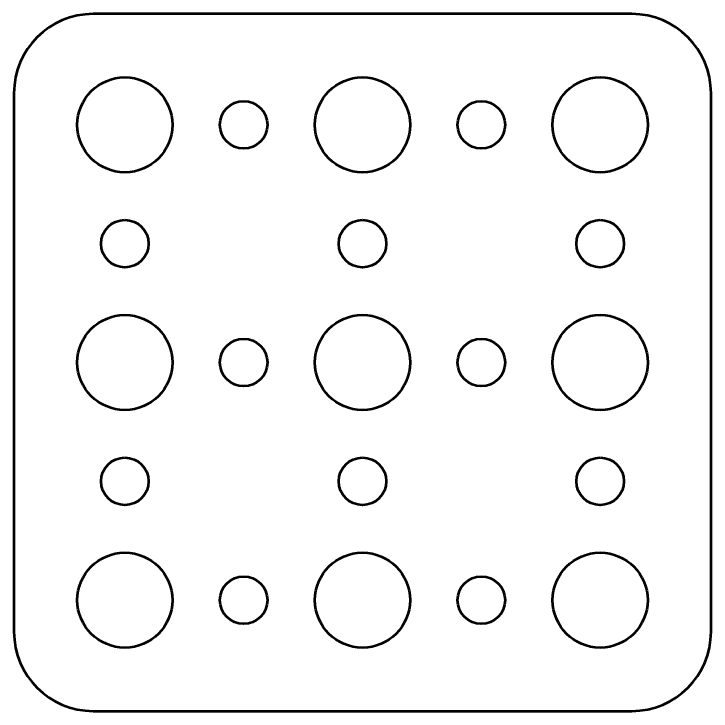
# Model space of a CAD drawing. Header units: centimetres. Extents: x -58 to 58, y -46 to 58.
# Drawn here: x 18.8 to 23.2, y 18.8 to 23.2 of the extents above; entities that cross this region are included whole.
import ezdxf

# ---------------------------------------------------------------- set-up
doc = ezdxf.new("R2010")
doc.units = ezdxf.units.CM
doc.header["$MEASUREMENT"] = 0
doc.layers.add('Layer 1', color=7, linetype='Continuous')

msp = doc.modelspace()

# ---------------------------------------------------------------- linework, layer by layer
at = {"layer": 'Layer 1', "lineweight": 53}
for centre, major_axis in [((19.50001, 22.49999), (0, 0.30001)), ((21.00001, 22.49999), (0, 0.30001)), ((22.50001, 22.49999), (0, 0.30001)), ((20.25, 22.5), (0, 0.15)), ((21.75, 22.5), (0, 0.15)), ((19.5, 21.75), (0, 0.15)), ((21, 21.75), (0, 0.15)), ((22.5, 21.75), (0, 0.15)), ((19.50001, 20.99999), (0, 0.30001)), ((21.00001, 20.99999), (0, 0.30001)), ((22.50001, 20.99999), (0, 0.30001)), ((20.25, 21), (0, 0.15)), ((21.75, 21), (0, 0.15)), ((19.5, 20.25), (0, 0.15)), ((21, 20.25), (0, 0.15)), ((22.5, 20.25), (0, 0.15)), ((19.50001, 19.49999), (0, 0.30001)), ((21.00001, 19.49999), (0, 0.30001)), ((22.50001, 19.49999), (0, 0.30001)), ((20.25, 19.5), (0, 0.15)), ((21.75, 19.5), (0, 0.15))]:
    msp.add_ellipse(centre, major_axis=major_axis, ratio=1, dxfattribs=at)
msp.add_open_spline([(18.8, 19.3), (18.8, 19.3), (18.8, 22.7), (18.8, 22.7), (18.8, 22.7), (18.8, 22.97614), (19.02386, 23.2), (19.3, 23.2), (19.3, 23.2), (19.3, 23.2), (22.7, 23.2), (22.7, 23.2), (22.7, 23.2), (22.97614, 23.2), (23.2, 22.97614), (23.2, 22.7), (23.2, 22.7), (23.2, 22.7), (23.2, 19.3), (23.2, 19.3), (23.2, 19.3), (23.2, 19.02386), (22.97614, 18.8), (22.7, 18.8), (22.7, 18.8), (22.7, 18.8), (19.3, 18.8), (19.3, 18.8), (19.3, 18.8), (19.02386, 18.8), (18.8, 19.02386), (18.8, 19.3)], degree=3, knots=[0, 0, 0, 0, 0.1111111, 0.1111111, 0.1111111, 0.1111111, 0.2222222, 0.2222222, 0.2222222, 0.2222222, 0.3333333, 0.3333333, 0.3333333, 0.3333333, 0.4444444, 0.4444444, 0.4444444, 0.4444444, 0.5555556, 0.5555556, 0.5555556, 0.5555556, 0.6666667, 0.6666667, 0.6666667, 0.6666667, 0.7777778, 0.7777778, 0.7777778, 0.7777778, 1, 1, 1, 1], dxfattribs=at)

doc.saveas('drawing.dxf')
